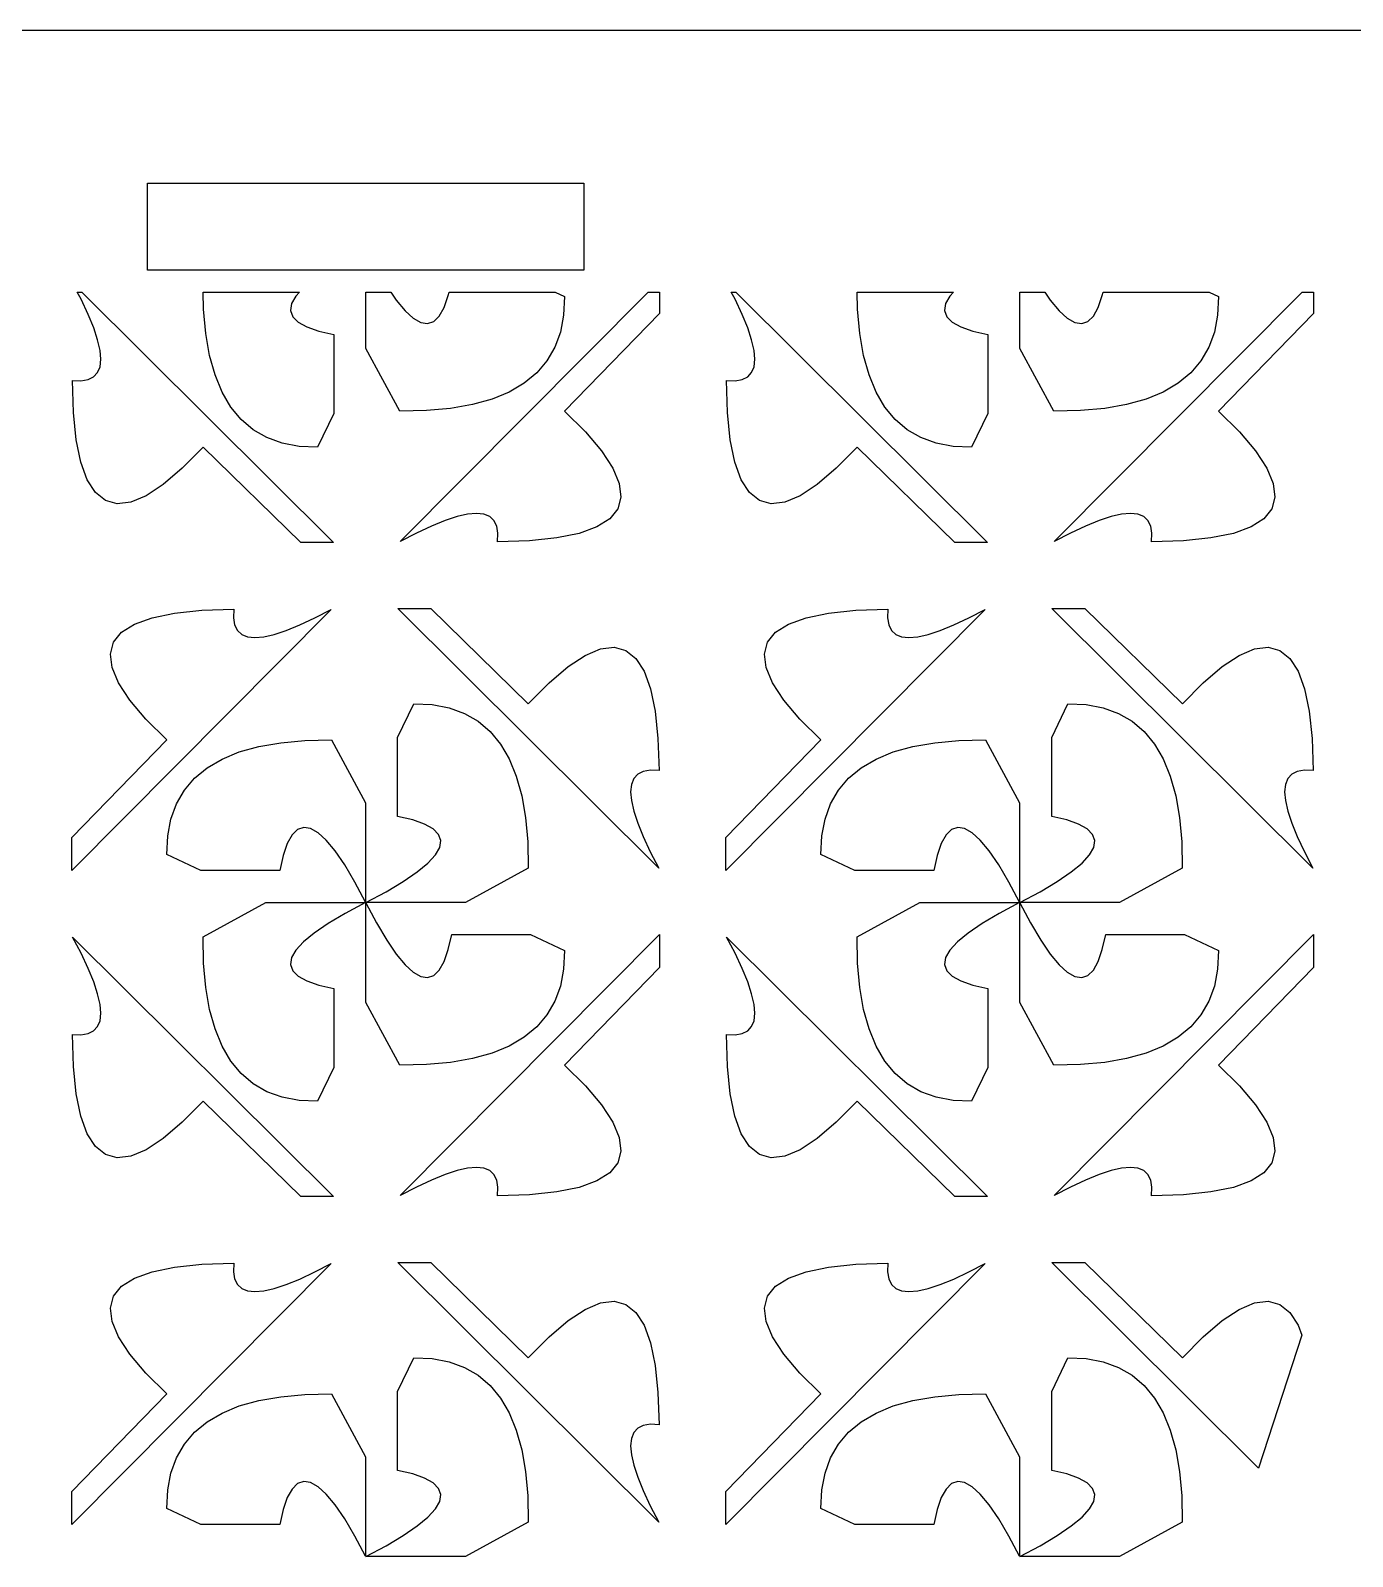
# Model space of a CAD drawing. Header units: metres. Extents: x 20 to 1108, y 20 to 485.
# Drawn here: x 783 to 843.7, y 180.8 to 250.8 of the extents above; entities that cross this region are included whole.
import ezdxf

# ---------------------------------------------------------------- set-up
doc = ezdxf.new("R2010")
doc.units = ezdxf.units.M

msp = doc.modelspace()

# ---------------------------------------------------------------- linework, layer by layer
for p, q in [((873.389, 250.826), (723.389, 250.826)), ((788.389, 239.826), (788.389, 243.826)), ((788.389, 243.826), (808.389, 243.826)), ((808.389, 243.826), (808.389, 239.826)), ((808.389, 239.826), (788.389, 239.826)), ((785.333, 238.497), (785.161, 238.826)), ((785.161, 238.826), (785.362, 238.826)), ((785.362, 238.826), (796.918, 227.346)), ((790.956, 238.041), (790.94, 238.826)), ((790.94, 238.826), (795.355, 238.826)), ((795.355, 238.826), (795.188, 238.644)), ((798.392, 236.247), (798.392, 238.826)), ((798.392, 238.826), (799.542, 238.826)), ((799.542, 238.826), (799.791, 238.461)), ((799.973, 227.38), (811.346, 238.826)), ((802.177, 238.67), (802.213, 238.826)), ((802.213, 238.826), (807.076, 238.826)), ((807.076, 238.826), (807.509, 238.621)), ((811.346, 238.826), (811.87, 238.826)), ((811.87, 238.826), (811.87, 237.845)), ((815.333, 238.497), (815.161, 238.826)), ((815.161, 238.826), (815.362, 238.826)), ((815.362, 238.826), (826.918, 227.346)), ((820.956, 238.041), (820.94, 238.826)), ((820.94, 238.826), (825.355, 238.826)), ((825.355, 238.826), (825.188, 238.644)), ((828.392, 236.247), (828.392, 238.826)), ((828.392, 238.826), (829.542, 238.826)), ((829.542, 238.826), (829.791, 238.461)), ((829.973, 227.38), (841.346, 238.826)), ((832.177, 238.67), (832.213, 238.826)), ((832.213, 238.826), (837.076, 238.826)), ((837.076, 238.826), (837.509, 238.621)), ((841.346, 238.826), (841.87, 238.826)), ((841.87, 238.826), (841.87, 237.845)), ((785.659, 237.805), (785.333, 238.497)), ((791.056, 236.929), (790.956, 238.041)), ((794.991, 238.299), (794.943, 237.984)), ((795.188, 238.644), (794.991, 238.299)), ((799.791, 238.461), (800.197, 237.969)), ((801.767, 237.729), (801.988, 238.125)), ((801.988, 238.125), (802.177, 238.67)), ((807.509, 238.621), (807.468, 237.772)), ((815.659, 237.805), (815.333, 238.497)), ((821.056, 236.929), (820.956, 238.041)), ((824.991, 238.299), (824.943, 237.984)), ((825.188, 238.644), (824.991, 238.299)), ((829.791, 238.461), (830.197, 237.969)), ((831.767, 237.729), (831.988, 238.125)), ((831.988, 238.125), (832.177, 238.67)), ((837.509, 238.621), (837.468, 237.772)), ((785.913, 237.184), (785.659, 237.805)), ((794.943, 237.984), (795.044, 237.7)), ((795.044, 237.7), (795.292, 237.448)), ((795.292, 237.448), (795.688, 237.228)), ((800.197, 237.969), (800.572, 237.625)), ((800.572, 237.625), (800.917, 237.428)), ((800.917, 237.428), (801.231, 237.38)), ((801.231, 237.38), (801.515, 237.481)), ((801.515, 237.481), (801.767, 237.729)), ((807.468, 237.772), (807.32, 236.995)), ((811.87, 237.845), (807.508, 233.365)), ((815.913, 237.184), (815.659, 237.805)), ((824.943, 237.984), (825.044, 237.7)), ((825.044, 237.7), (825.292, 237.448)), ((825.292, 237.448), (825.688, 237.228)), ((830.197, 237.969), (830.572, 237.625)), ((830.572, 237.625), (830.917, 237.428)), ((830.917, 237.428), (831.232, 237.38)), ((831.232, 237.38), (831.515, 237.481)), ((831.515, 237.481), (831.767, 237.729)), ((837.468, 237.772), (837.32, 236.995)), ((841.87, 237.845), (837.508, 233.365)), ((786.094, 236.633), (785.913, 237.184)), ((786.203, 236.153), (786.094, 236.633)), ((791.231, 235.925), (791.056, 236.929)), ((795.688, 237.228), (796.233, 237.039)), ((796.233, 237.039), (796.923, 236.881)), ((796.923, 236.881), (796.923, 233.262)), ((807.32, 236.995), (807.066, 236.295)), ((816.094, 236.633), (815.913, 237.184)), ((816.203, 236.153), (816.094, 236.633)), ((821.231, 235.925), (821.056, 236.929)), ((825.688, 237.228), (826.233, 237.039)), ((826.233, 237.039), (826.923, 236.881)), ((826.923, 236.881), (826.923, 233.262)), ((837.32, 236.995), (837.066, 236.295)), ((786.239, 235.744), (786.203, 236.153)), ((791.481, 235.028), (791.231, 235.925)), ((799.959, 233.369), (798.392, 236.247)), ((807.066, 236.295), (806.705, 235.669)), ((816.239, 235.744), (816.203, 236.153)), ((821.481, 235.028), (821.231, 235.925)), ((829.959, 233.369), (828.392, 236.247)), ((837.066, 236.295), (836.705, 235.669)), ((786.094, 235.138), (786.203, 235.405)), ((786.203, 235.405), (786.239, 235.744)), ((806.705, 235.669), (806.236, 235.119)), ((816.094, 235.138), (816.203, 235.405)), ((816.203, 235.405), (816.239, 235.744)), ((836.705, 235.669), (836.236, 235.119)), ((784.982, 233.308), (784.934, 234.777)), ((784.934, 234.777), (785.33, 234.761)), ((785.33, 234.761), (785.657, 234.816)), ((785.657, 234.816), (785.912, 234.942)), ((785.912, 234.942), (786.094, 235.138)), ((791.806, 234.238), (791.481, 235.028)), ((805.661, 234.644), (804.977, 234.243)), ((806.236, 235.119), (805.661, 234.644)), ((814.982, 233.308), (814.934, 234.777)), ((814.934, 234.777), (815.33, 234.761)), ((815.33, 234.761), (815.657, 234.816)), ((815.657, 234.816), (815.912, 234.942)), ((815.912, 234.942), (816.094, 235.138)), ((821.806, 234.238), (821.481, 235.028)), ((835.661, 234.644), (834.977, 234.243)), ((836.236, 235.119), (835.661, 234.644)), ((792.207, 233.556), (791.806, 234.238)), ((804.187, 233.918), (803.291, 233.668)), ((804.977, 234.243), (804.187, 233.918)), ((822.207, 233.556), (821.806, 234.238)), ((834.187, 233.918), (833.291, 233.668)), ((834.977, 234.243), (834.187, 233.918)), ((785.112, 232.056), (784.982, 233.308)), ((792.681, 232.98), (792.207, 233.556)), ((796.923, 233.262), (796.184, 231.707)), ((801.175, 233.393), (799.959, 233.369)), ((802.287, 233.493), (801.175, 233.393)), ((803.291, 233.668), (802.287, 233.493)), ((807.508, 233.365), (808.47, 232.411)), ((815.112, 232.056), (814.982, 233.308)), ((822.681, 232.98), (822.207, 233.556)), ((826.923, 233.262), (826.184, 231.707)), ((831.175, 233.393), (829.959, 233.369)), ((832.287, 233.493), (831.175, 233.393)), ((833.291, 233.668), (832.287, 233.493)), ((837.508, 233.365), (838.47, 232.411)), ((793.232, 232.512), (792.681, 232.98)), ((793.858, 232.15), (793.232, 232.512)), ((808.47, 232.411), (809.209, 231.541)), ((823.232, 232.512), (822.681, 232.98)), ((823.858, 232.15), (823.232, 232.512)), ((838.47, 232.411), (839.209, 231.541)), ((785.324, 231.026), (785.112, 232.056)), ((790.929, 231.708), (789.974, 230.746)), ((795.408, 227.346), (790.929, 231.708)), ((794.558, 231.896), (793.858, 232.15)), ((795.335, 231.748), (794.558, 231.896)), ((796.184, 231.707), (795.335, 231.748)), ((815.324, 231.026), (815.112, 232.056)), ((820.929, 231.708), (819.974, 230.746)), ((825.408, 227.346), (820.929, 231.708)), ((824.558, 231.896), (823.858, 232.15)), ((825.335, 231.748), (824.558, 231.896)), ((826.184, 231.707), (825.335, 231.748)), ((785.617, 230.217), (785.324, 231.026)), ((809.209, 231.541), (809.726, 230.755)), ((815.617, 230.217), (815.324, 231.026)), ((839.209, 231.541), (839.726, 230.755)), ((789.974, 230.746), (789.104, 230.007)), ((809.726, 230.755), (810.022, 230.051)), ((819.974, 230.746), (819.104, 230.007)), ((839.726, 230.755), (840.022, 230.051)), ((785.994, 229.629), (785.617, 230.217)), ((786.451, 229.263), (785.994, 229.629)), ((789.104, 230.007), (788.318, 229.489)), ((810.022, 230.051), (810.098, 229.428)), ((815.994, 229.629), (815.617, 230.217)), ((816.451, 229.263), (815.994, 229.629)), ((819.104, 230.007), (818.318, 229.489)), ((840.022, 230.051), (840.098, 229.428)), ((786.991, 229.117), (786.451, 229.263)), ((787.614, 229.193), (786.991, 229.117)), ((788.318, 229.489), (787.614, 229.193)), ((810.098, 229.428), (809.953, 228.889)), ((816.991, 229.117), (816.451, 229.263)), ((817.614, 229.193), (816.991, 229.117)), ((818.318, 229.489), (817.614, 229.193)), ((840.098, 229.428), (839.953, 228.889)), ((802.032, 228.35), (801.411, 228.096)), ((802.583, 228.53), (802.032, 228.35)), ((803.062, 228.64), (802.583, 228.53)), ((803.472, 228.676), (803.062, 228.64)), ((803.81, 228.64), (803.472, 228.676)), ((804.078, 228.53), (803.81, 228.64)), ((804.274, 228.349), (804.078, 228.53)), ((804.4, 228.094), (804.274, 228.349)), ((809.587, 228.431), (808.999, 228.054)), ((809.953, 228.889), (809.587, 228.431)), ((832.032, 228.35), (831.411, 228.096)), ((832.583, 228.53), (832.032, 228.35)), ((833.062, 228.64), (832.583, 228.53)), ((833.472, 228.676), (833.062, 228.64)), ((833.81, 228.64), (833.472, 228.676)), ((834.078, 228.53), (833.81, 228.64)), ((834.274, 228.349), (834.078, 228.53)), ((834.4, 228.094), (834.274, 228.349)), ((839.587, 228.431), (838.999, 228.054)), ((839.953, 228.889), (839.587, 228.431)), ((800.719, 227.77), (799.973, 227.38)), ((801.411, 228.096), (800.719, 227.77)), ((804.455, 227.767), (804.4, 228.094)), ((804.439, 227.371), (804.455, 227.767)), ((807.16, 227.549), (805.908, 227.419)), ((808.189, 227.761), (807.16, 227.549)), ((808.999, 228.054), (808.189, 227.761)), ((830.719, 227.77), (829.973, 227.38)), ((831.411, 228.096), (830.719, 227.77)), ((834.455, 227.767), (834.4, 228.094)), ((834.438, 227.371), (834.455, 227.767)), ((837.16, 227.549), (835.908, 227.419)), ((838.19, 227.761), (837.16, 227.549)), ((838.999, 228.054), (838.19, 227.761)), ((796.918, 227.346), (795.408, 227.346)), ((805.908, 227.419), (804.439, 227.371)), ((826.918, 227.346), (825.408, 227.346)), ((835.908, 227.419), (834.438, 227.371)), ((796.806, 224.273), (784.909, 212.298)), ((788.59, 223.892), (789.619, 224.104)), ((789.619, 224.104), (790.871, 224.234)), ((790.871, 224.234), (792.34, 224.281)), ((792.34, 224.281), (792.324, 223.886)), ((796.06, 223.883), (796.806, 224.273)), ((799.861, 224.307), (801.371, 224.307)), ((811.836, 212.41), (799.861, 224.307)), ((801.371, 224.307), (805.85, 219.944)), ((826.806, 224.273), (814.909, 212.298)), ((818.589, 223.892), (819.619, 224.104)), ((819.619, 224.104), (820.871, 224.234)), ((820.871, 224.234), (822.341, 224.281)), ((822.341, 224.281), (822.324, 223.886)), ((826.06, 223.883), (826.806, 224.273)), ((829.861, 224.307), (831.371, 224.307)), ((841.836, 212.41), (829.861, 224.307)), ((831.371, 224.307), (835.85, 219.944)), ((787.192, 223.222), (787.78, 223.599)), ((787.78, 223.599), (788.59, 223.892)), ((792.324, 223.886), (792.379, 223.559)), ((792.379, 223.559), (792.505, 223.304)), ((792.505, 223.304), (792.701, 223.122)), ((794.196, 223.122), (794.747, 223.303)), ((794.747, 223.303), (795.368, 223.557)), ((795.368, 223.557), (796.06, 223.883)), ((817.192, 223.222), (817.78, 223.599)), ((817.78, 223.599), (818.589, 223.892)), ((822.324, 223.886), (822.379, 223.559)), ((822.379, 223.559), (822.505, 223.304)), ((822.505, 223.304), (822.701, 223.122)), ((824.196, 223.122), (824.747, 223.303)), ((824.747, 223.303), (825.368, 223.557)), ((825.368, 223.557), (826.06, 223.883)), ((786.681, 222.225), (786.826, 222.764)), ((786.826, 222.764), (787.192, 223.222)), ((792.701, 223.122), (792.969, 223.013)), ((792.969, 223.013), (793.307, 222.977)), ((793.307, 222.977), (793.717, 223.013)), ((793.717, 223.013), (794.196, 223.122)), ((816.681, 222.225), (816.826, 222.764)), ((816.826, 222.764), (817.192, 223.222)), ((822.701, 223.122), (822.969, 223.013)), ((822.969, 223.013), (823.307, 222.977)), ((823.307, 222.977), (823.717, 223.013)), ((823.717, 223.013), (824.196, 223.122)), ((786.757, 221.602), (786.681, 222.225)), ((807.675, 221.646), (808.461, 222.163)), ((808.461, 222.163), (809.165, 222.459)), ((809.165, 222.459), (809.788, 222.535)), ((809.788, 222.535), (810.328, 222.39)), ((810.328, 222.39), (810.785, 222.024)), ((810.785, 222.024), (811.162, 221.436)), ((816.757, 221.602), (816.681, 222.225)), ((837.675, 221.646), (838.461, 222.163)), ((838.461, 222.163), (839.165, 222.459)), ((839.165, 222.459), (839.788, 222.535)), ((839.788, 222.535), (840.328, 222.39)), ((840.328, 222.39), (840.785, 222.024)), ((840.785, 222.024), (841.162, 221.436)), ((787.053, 220.898), (786.757, 221.602)), ((806.805, 220.906), (807.675, 221.646)), ((811.162, 221.436), (811.455, 220.627)), ((817.053, 220.898), (816.757, 221.602)), ((836.805, 220.906), (837.675, 221.646)), ((841.162, 221.436), (841.455, 220.627)), ((787.57, 220.111), (787.053, 220.898)), ((805.85, 219.944), (806.805, 220.906)), ((811.455, 220.627), (811.667, 219.597)), ((817.57, 220.111), (817.053, 220.898)), ((835.85, 219.944), (836.805, 220.906)), ((841.455, 220.627), (841.667, 219.597)), ((788.309, 219.241), (787.57, 220.111)), ((799.856, 218.391), (800.595, 219.945)), ((800.595, 219.945), (801.444, 219.904)), ((801.444, 219.904), (802.221, 219.757)), ((818.309, 219.241), (817.57, 220.111)), ((829.856, 218.391), (830.595, 219.945)), ((830.595, 219.945), (831.444, 219.904)), ((831.444, 219.904), (832.221, 219.757)), ((789.271, 218.287), (788.309, 219.241)), ((802.221, 219.757), (802.921, 219.503)), ((802.921, 219.503), (803.547, 219.141)), ((803.547, 219.141), (804.098, 218.673)), ((811.667, 219.597), (811.797, 218.345)), ((819.271, 218.287), (818.309, 219.241)), ((832.221, 219.757), (832.921, 219.503)), ((832.921, 219.503), (833.547, 219.141)), ((833.547, 219.141), (834.098, 218.673)), ((841.667, 219.597), (841.797, 218.345)), ((799.856, 214.772), (799.856, 218.391)), ((804.098, 218.673), (804.572, 218.097)), ((829.856, 214.772), (829.856, 218.391)), ((834.098, 218.673), (834.572, 218.097)), ((784.909, 213.808), (789.271, 218.287)), ((791.802, 217.409), (792.592, 217.734)), ((792.592, 217.734), (793.488, 217.984)), ((793.488, 217.984), (794.492, 218.159)), ((794.492, 218.159), (795.604, 218.26)), ((795.604, 218.26), (796.82, 218.283)), ((796.82, 218.283), (798.387, 215.405)), ((804.572, 218.097), (804.973, 217.414)), ((811.797, 218.345), (811.845, 216.875)), ((814.909, 213.808), (819.271, 218.287)), ((821.802, 217.409), (822.592, 217.734)), ((822.592, 217.734), (823.488, 217.984)), ((823.488, 217.984), (824.492, 218.159)), ((824.492, 218.159), (825.604, 218.26)), ((825.604, 218.26), (826.82, 218.283)), ((826.82, 218.283), (828.387, 215.405)), ((834.572, 218.097), (834.973, 217.414)), ((841.797, 218.345), (841.845, 216.875)), ((790.543, 216.534), (791.118, 217.009)), ((791.118, 217.009), (791.802, 217.409)), ((804.973, 217.414), (805.298, 216.624)), ((820.543, 216.534), (821.118, 217.009)), ((821.118, 217.009), (821.802, 217.409)), ((834.973, 217.414), (835.298, 216.624)), ((790.075, 215.984), (790.543, 216.534)), ((805.298, 216.624), (805.548, 215.728)), ((810.685, 216.515), (810.576, 216.247)), ((810.867, 216.711), (810.685, 216.515)), ((811.122, 216.837), (810.867, 216.711)), ((811.449, 216.892), (811.122, 216.837)), ((811.845, 216.875), (811.449, 216.892)), ((820.075, 215.984), (820.543, 216.534)), ((835.298, 216.624), (835.548, 215.728)), ((840.685, 216.515), (840.576, 216.247)), ((840.867, 216.711), (840.685, 216.515)), ((841.122, 216.837), (840.867, 216.711)), ((841.449, 216.892), (841.122, 216.837)), ((841.845, 216.875), (841.449, 216.892)), ((789.713, 215.358), (790.075, 215.984)), ((805.548, 215.728), (805.723, 214.724)), ((810.576, 216.247), (810.54, 215.908)), ((810.54, 215.908), (810.576, 215.499)), ((819.713, 215.358), (820.075, 215.984)), ((835.548, 215.728), (835.723, 214.724)), ((840.576, 216.247), (840.54, 215.908)), ((840.54, 215.908), (840.576, 215.499)), ((789.459, 214.657), (789.713, 215.358)), ((798.387, 215.405), (798.387, 210.839)), ((810.576, 215.499), (810.685, 215.02)), ((810.685, 215.02), (810.866, 214.469)), ((819.459, 214.657), (819.713, 215.358)), ((828.387, 215.405), (828.387, 210.839)), ((840.576, 215.499), (840.685, 215.02)), ((840.685, 215.02), (840.866, 214.469)), ((789.311, 213.881), (789.459, 214.657)), ((795.548, 214.273), (795.264, 214.172)), ((795.862, 214.225), (795.548, 214.273)), ((796.207, 214.027), (795.862, 214.225)), ((800.546, 214.613), (799.856, 214.772)), ((801.091, 214.425), (800.546, 214.613)), ((801.487, 214.204), (801.091, 214.425)), ((801.735, 213.952), (801.487, 214.204)), ((805.723, 214.724), (805.823, 213.611)), ((810.866, 214.469), (811.12, 213.848)), ((819.311, 213.881), (819.459, 214.657)), ((825.547, 214.273), (825.264, 214.172)), ((825.862, 214.225), (825.547, 214.273)), ((826.207, 214.027), (825.862, 214.225)), ((830.546, 214.613), (829.856, 214.772)), ((831.091, 214.425), (830.546, 214.613)), ((831.487, 214.204), (831.091, 214.425)), ((831.735, 213.952), (831.487, 214.204)), ((835.723, 214.724), (835.823, 213.611)), ((840.866, 214.469), (841.12, 213.848)), ((784.909, 212.298), (784.909, 213.808)), ((789.27, 213.031), (789.311, 213.881)), ((794.791, 213.527), (794.602, 212.983)), ((795.012, 213.924), (794.791, 213.527)), ((795.264, 214.172), (795.012, 213.924)), ((796.582, 213.684), (796.207, 214.027)), ((796.988, 213.192), (796.582, 213.684)), ((801.836, 213.669), (801.735, 213.952)), ((801.788, 213.354), (801.836, 213.669)), ((805.823, 213.611), (805.847, 212.396)), ((811.12, 213.848), (811.446, 213.155)), ((814.909, 212.298), (814.909, 213.808)), ((819.27, 213.031), (819.311, 213.881)), ((824.791, 213.527), (824.602, 212.983)), ((825.012, 213.924), (824.791, 213.527)), ((825.264, 214.172), (825.012, 213.924)), ((826.582, 213.684), (826.207, 214.027)), ((826.988, 213.192), (826.582, 213.684)), ((831.836, 213.669), (831.735, 213.952)), ((831.788, 213.354), (831.836, 213.669)), ((835.823, 213.611), (835.847, 212.396)), ((841.12, 213.848), (841.446, 213.155)), ((790.825, 212.293), (789.27, 213.031)), ((794.602, 212.983), (794.444, 212.293)), ((797.426, 212.551), (796.988, 213.192)), ((801.247, 212.634), (801.591, 213.009)), ((801.591, 213.009), (801.788, 213.354)), ((811.446, 213.155), (811.836, 212.41)), ((820.825, 212.293), (819.27, 213.031)), ((824.602, 212.983), (824.444, 212.293)), ((827.426, 212.551), (826.988, 213.192)), ((831.247, 212.634), (831.591, 213.009)), ((831.591, 213.009), (831.788, 213.354)), ((841.446, 213.155), (841.836, 212.41)), ((794.444, 212.293), (790.825, 212.293)), ((797.893, 211.763), (797.426, 212.551)), ((800.114, 211.79), (800.755, 212.228)), ((800.755, 212.228), (801.247, 212.634)), ((805.847, 212.396), (802.969, 210.829)), ((824.444, 212.293), (820.825, 212.293)), ((827.893, 211.763), (827.426, 212.551)), ((830.114, 211.79), (830.755, 212.228)), ((830.755, 212.228), (831.247, 212.634)), ((835.847, 212.396), (832.969, 210.829)), ((798.387, 210.839), (797.893, 211.763)), ((799.327, 211.322), (800.114, 211.79)), ((828.387, 210.839), (827.893, 211.763)), ((829.326, 211.322), (830.114, 211.79)), ((790.932, 209.257), (793.81, 210.823)), ((793.81, 210.823), (798.377, 210.823)), ((798.377, 210.823), (797.452, 210.33)), ((798.392, 206.247), (798.392, 210.814)), ((798.392, 210.814), (798.886, 209.89)), ((798.402, 210.829), (799.327, 211.322)), ((802.969, 210.829), (798.402, 210.829)), ((820.932, 209.257), (823.81, 210.823)), ((823.81, 210.823), (828.377, 210.823)), ((828.377, 210.823), (827.453, 210.33)), ((828.392, 206.247), (828.392, 210.814)), ((828.392, 210.814), (828.886, 209.89)), ((828.402, 210.829), (829.326, 211.322)), ((832.969, 210.829), (828.402, 210.829)), ((797.452, 210.33), (796.665, 209.862)), ((827.453, 210.33), (826.665, 209.862)), ((796.024, 209.425), (795.532, 209.019)), ((796.665, 209.862), (796.024, 209.425)), ((798.886, 209.89), (799.353, 209.102)), ((799.973, 197.38), (811.87, 209.355)), ((802.177, 208.67), (802.335, 209.359)), ((802.335, 209.359), (805.954, 209.359)), ((805.954, 209.359), (807.509, 208.621)), ((811.87, 209.355), (811.87, 207.845)), ((826.024, 209.425), (825.532, 209.019)), ((826.665, 209.862), (826.024, 209.425)), ((828.886, 209.89), (829.353, 209.102)), ((829.973, 197.38), (841.87, 209.355)), ((832.177, 208.67), (832.335, 209.359)), ((832.335, 209.359), (835.954, 209.359)), ((835.954, 209.359), (837.509, 208.621)), ((841.87, 209.355), (841.87, 207.845)), ((785.333, 208.497), (784.943, 209.242)), ((784.943, 209.242), (796.918, 197.346)), ((790.956, 208.041), (790.932, 209.257)), ((795.188, 208.644), (794.991, 208.299)), ((795.532, 209.019), (795.188, 208.644)), ((799.353, 209.102), (799.791, 208.461)), ((801.988, 208.125), (802.177, 208.67)), ((807.509, 208.621), (807.468, 207.772)), ((815.333, 208.497), (814.943, 209.242)), ((814.943, 209.242), (826.918, 197.346)), ((820.956, 208.041), (820.932, 209.257)), ((825.188, 208.644), (824.991, 208.299)), ((825.532, 209.019), (825.188, 208.644)), ((829.353, 209.102), (829.791, 208.461)), ((831.988, 208.125), (832.177, 208.67)), ((837.509, 208.621), (837.468, 207.772)), ((785.659, 207.805), (785.333, 208.497)), ((791.056, 206.929), (790.956, 208.041)), ((794.991, 208.299), (794.943, 207.984)), ((794.943, 207.984), (795.044, 207.7)), ((799.791, 208.461), (800.197, 207.969)), ((800.197, 207.969), (800.572, 207.625)), ((801.767, 207.729), (801.988, 208.125)), ((815.659, 207.805), (815.333, 208.497)), ((821.056, 206.929), (820.956, 208.041)), ((824.991, 208.299), (824.943, 207.984)), ((824.943, 207.984), (825.044, 207.7)), ((829.791, 208.461), (830.197, 207.969)), ((830.197, 207.969), (830.572, 207.625)), ((831.767, 207.729), (831.988, 208.125)), ((785.913, 207.184), (785.659, 207.805)), ((795.044, 207.7), (795.292, 207.448)), ((795.292, 207.448), (795.688, 207.228)), ((795.688, 207.228), (796.233, 207.039)), ((800.572, 207.625), (800.917, 207.428)), ((800.917, 207.428), (801.231, 207.38)), ((801.231, 207.38), (801.515, 207.481)), ((801.515, 207.481), (801.767, 207.729)), ((807.468, 207.772), (807.32, 206.995)), ((811.87, 207.845), (807.508, 203.365)), ((815.913, 207.184), (815.659, 207.805)), ((825.044, 207.7), (825.292, 207.448)), ((825.292, 207.448), (825.688, 207.228)), ((825.688, 207.228), (826.233, 207.039)), ((830.572, 207.625), (830.917, 207.428)), ((830.917, 207.428), (831.232, 207.38)), ((831.232, 207.38), (831.515, 207.481)), ((831.515, 207.481), (831.767, 207.729)), ((837.468, 207.772), (837.32, 206.995)), ((841.87, 207.845), (837.508, 203.365)), ((786.094, 206.633), (785.913, 207.184)), ((786.203, 206.153), (786.094, 206.633)), ((791.231, 205.925), (791.056, 206.929)), ((796.233, 207.039), (796.923, 206.881)), ((796.923, 206.881), (796.923, 203.262)), ((807.32, 206.995), (807.066, 206.295)), ((816.094, 206.633), (815.913, 207.184)), ((816.203, 206.153), (816.094, 206.633)), ((821.231, 205.925), (821.056, 206.929)), ((826.233, 207.039), (826.923, 206.881)), ((826.923, 206.881), (826.923, 203.262)), ((837.32, 206.995), (837.066, 206.295)), ((786.239, 205.744), (786.203, 206.153)), ((791.481, 205.028), (791.231, 205.925)), ((799.959, 203.369), (798.392, 206.247)), ((807.066, 206.295), (806.705, 205.669)), ((816.239, 205.744), (816.203, 206.153)), ((821.481, 205.028), (821.231, 205.925)), ((829.959, 203.369), (828.392, 206.247)), ((837.066, 206.295), (836.705, 205.669)), ((785.912, 204.942), (786.094, 205.138)), ((786.094, 205.138), (786.203, 205.405)), ((786.203, 205.405), (786.239, 205.744)), ((806.236, 205.119), (805.661, 204.644)), ((806.705, 205.669), (806.236, 205.119)), ((815.912, 204.942), (816.094, 205.138)), ((816.094, 205.138), (816.203, 205.405)), ((816.203, 205.405), (816.239, 205.744)), ((836.236, 205.119), (835.661, 204.644)), ((836.705, 205.669), (836.236, 205.119)), ((784.982, 203.308), (784.934, 204.777)), ((784.934, 204.777), (785.33, 204.761)), ((785.33, 204.761), (785.657, 204.816)), ((785.657, 204.816), (785.912, 204.942)), ((791.806, 204.238), (791.481, 205.028)), ((805.661, 204.644), (804.977, 204.243)), ((814.982, 203.308), (814.934, 204.777)), ((814.934, 204.777), (815.33, 204.761)), ((815.33, 204.761), (815.657, 204.816)), ((815.657, 204.816), (815.912, 204.942)), ((821.806, 204.238), (821.481, 205.028)), ((835.661, 204.644), (834.977, 204.243)), ((792.207, 203.556), (791.806, 204.238)), ((804.187, 203.918), (803.291, 203.668)), ((804.977, 204.243), (804.187, 203.918)), ((822.207, 203.556), (821.806, 204.238)), ((834.187, 203.918), (833.291, 203.668)), ((834.977, 204.243), (834.187, 203.918)), ((785.112, 202.056), (784.982, 203.308)), ((792.681, 202.98), (792.207, 203.556)), ((796.923, 203.262), (796.184, 201.707)), ((801.175, 203.393), (799.959, 203.369)), ((802.287, 203.493), (801.175, 203.393)), ((803.291, 203.668), (802.287, 203.493)), ((807.508, 203.365), (808.47, 202.411)), ((815.112, 202.056), (814.982, 203.308)), ((822.681, 202.98), (822.207, 203.556)), ((826.923, 203.262), (826.184, 201.707)), ((831.175, 203.393), (829.959, 203.369)), ((832.287, 203.493), (831.175, 203.393)), ((833.291, 203.668), (832.287, 203.493)), ((837.508, 203.365), (838.47, 202.411)), ((793.232, 202.512), (792.681, 202.98)), ((793.858, 202.15), (793.232, 202.512)), ((808.47, 202.411), (809.209, 201.541)), ((823.232, 202.512), (822.681, 202.98)), ((823.858, 202.15), (823.232, 202.512)), ((838.47, 202.411), (839.209, 201.541)), ((785.324, 201.026), (785.112, 202.056)), ((790.929, 201.708), (789.974, 200.746)), ((795.408, 197.346), (790.929, 201.708)), ((794.558, 201.896), (793.858, 202.15)), ((795.335, 201.748), (794.558, 201.896)), ((796.184, 201.707), (795.335, 201.748)), ((815.324, 201.026), (815.112, 202.056)), ((820.929, 201.708), (819.974, 200.746)), ((825.408, 197.346), (820.929, 201.708)), ((824.558, 201.896), (823.858, 202.15)), ((825.335, 201.748), (824.558, 201.896)), ((826.184, 201.707), (825.335, 201.748)), ((785.617, 200.217), (785.324, 201.026)), ((809.209, 201.541), (809.726, 200.755)), ((815.617, 200.217), (815.324, 201.026)), ((839.209, 201.541), (839.726, 200.755)), ((785.994, 199.629), (785.617, 200.217)), ((789.974, 200.746), (789.104, 200.007)), ((809.726, 200.755), (810.022, 200.051)), ((815.994, 199.629), (815.617, 200.217)), ((819.974, 200.746), (819.104, 200.007)), ((839.726, 200.755), (840.022, 200.051)), ((786.451, 199.263), (785.994, 199.629)), ((789.104, 200.007), (788.318, 199.489)), ((810.022, 200.051), (810.098, 199.428)), ((816.451, 199.263), (815.994, 199.629)), ((819.104, 200.007), (818.318, 199.489)), ((840.022, 200.051), (840.098, 199.428)), ((786.991, 199.117), (786.451, 199.263)), ((787.614, 199.193), (786.991, 199.117)), ((788.318, 199.489), (787.614, 199.193)), ((809.953, 198.889), (809.587, 198.431)), ((810.098, 199.428), (809.953, 198.889)), ((816.991, 199.117), (816.451, 199.263)), ((817.614, 199.193), (816.991, 199.117)), ((818.318, 199.489), (817.614, 199.193)), ((839.953, 198.889), (839.587, 198.431)), ((840.098, 199.428), (839.953, 198.889)), ((801.411, 198.096), (800.719, 197.77)), ((802.032, 198.35), (801.411, 198.096)), ((802.583, 198.53), (802.032, 198.35)), ((803.062, 198.64), (802.583, 198.53)), ((803.472, 198.676), (803.062, 198.64)), ((803.81, 198.64), (803.472, 198.676)), ((804.078, 198.53), (803.81, 198.64)), ((804.274, 198.349), (804.078, 198.53)), ((804.4, 198.094), (804.274, 198.349)), ((804.455, 197.767), (804.4, 198.094)), ((809.587, 198.431), (808.999, 198.054)), ((831.411, 198.096), (830.719, 197.77)), ((832.032, 198.35), (831.411, 198.096)), ((832.583, 198.53), (832.032, 198.35)), ((833.062, 198.64), (832.583, 198.53)), ((833.472, 198.676), (833.062, 198.64)), ((833.81, 198.64), (833.472, 198.676)), ((834.078, 198.53), (833.81, 198.64)), ((834.274, 198.349), (834.078, 198.53)), ((834.4, 198.094), (834.274, 198.349)), ((834.455, 197.767), (834.4, 198.094)), ((839.587, 198.431), (838.999, 198.054)), ((800.719, 197.77), (799.973, 197.38)), ((804.439, 197.371), (804.455, 197.767)), ((805.908, 197.419), (804.439, 197.371)), ((807.16, 197.549), (805.908, 197.419)), ((808.189, 197.761), (807.16, 197.549)), ((808.999, 198.054), (808.189, 197.761)), ((830.719, 197.77), (829.973, 197.38)), ((834.438, 197.371), (834.455, 197.767)), ((835.908, 197.419), (834.438, 197.371)), ((837.16, 197.549), (835.908, 197.419)), ((838.19, 197.761), (837.16, 197.549)), ((838.999, 198.054), (838.19, 197.761)), ((796.918, 197.346), (795.408, 197.346)), ((826.918, 197.346), (825.408, 197.346)), ((796.806, 194.273), (784.909, 182.298)), ((787.78, 193.599), (788.59, 193.892)), ((788.59, 193.892), (789.619, 194.104)), ((789.619, 194.104), (790.871, 194.234)), ((790.871, 194.234), (792.34, 194.281)), ((792.34, 194.281), (792.324, 193.886)), ((796.06, 193.883), (796.806, 194.273)), ((799.861, 194.307), (801.371, 194.307)), ((811.836, 182.41), (799.861, 194.307)), ((801.371, 194.307), (805.85, 189.944)), ((826.806, 194.273), (814.909, 182.298)), ((817.78, 193.599), (818.589, 193.892)), ((818.589, 193.892), (819.619, 194.104)), ((819.619, 194.104), (820.871, 194.234)), ((820.871, 194.234), (822.341, 194.281)), ((822.341, 194.281), (822.324, 193.886)), ((826.06, 193.883), (826.806, 194.273)), ((829.861, 194.307), (831.371, 194.307)), ((839.346, 184.884), (829.861, 194.307)), ((831.371, 194.307), (835.85, 189.944)), ((786.826, 192.764), (787.192, 193.222)), ((787.192, 193.222), (787.78, 193.599)), ((792.324, 193.886), (792.379, 193.559)), ((792.379, 193.559), (792.505, 193.304)), ((792.505, 193.304), (792.701, 193.122)), ((794.196, 193.122), (794.747, 193.303)), ((794.747, 193.303), (795.368, 193.557)), ((795.368, 193.557), (796.06, 193.883)), ((816.826, 192.764), (817.192, 193.222)), ((817.192, 193.222), (817.78, 193.599)), ((822.324, 193.886), (822.379, 193.559)), ((822.379, 193.559), (822.505, 193.304)), ((822.505, 193.304), (822.701, 193.122)), ((824.196, 193.122), (824.747, 193.303)), ((824.747, 193.303), (825.368, 193.557)), ((825.368, 193.557), (826.06, 193.883)), ((786.681, 192.225), (786.826, 192.764)), ((792.701, 193.122), (792.969, 193.013)), ((792.969, 193.013), (793.307, 192.977)), ((793.307, 192.977), (793.717, 193.013)), ((793.717, 193.013), (794.196, 193.122)), ((809.165, 192.459), (809.788, 192.535)), ((809.788, 192.535), (810.328, 192.39)), ((816.681, 192.225), (816.826, 192.764)), ((822.701, 193.122), (822.969, 193.013)), ((822.969, 193.013), (823.307, 192.977)), ((823.307, 192.977), (823.717, 193.013)), ((823.717, 193.013), (824.196, 193.122)), ((839.165, 192.459), (839.788, 192.535)), ((839.788, 192.535), (840.328, 192.39)), ((786.757, 191.602), (786.681, 192.225)), ((807.675, 191.646), (808.461, 192.163)), ((808.461, 192.163), (809.165, 192.459)), ((810.328, 192.39), (810.785, 192.024)), ((810.785, 192.024), (811.162, 191.436)), ((816.757, 191.602), (816.681, 192.225)), ((837.675, 191.646), (838.461, 192.163)), ((838.461, 192.163), (839.165, 192.459)), ((840.328, 192.39), (840.785, 192.024)), ((840.785, 192.024), (841.162, 191.436)), ((787.053, 190.898), (786.757, 191.602)), ((806.805, 190.906), (807.675, 191.646)), ((811.162, 191.436), (811.455, 190.627)), ((817.053, 190.898), (816.757, 191.602)), ((836.805, 190.906), (837.675, 191.646)), ((841.162, 191.436), (841.327, 190.98)), ((787.57, 190.111), (787.053, 190.898)), ((805.85, 189.944), (806.805, 190.906)), ((811.455, 190.627), (811.667, 189.597)), ((817.57, 190.111), (817.053, 190.898)), ((835.85, 189.944), (836.805, 190.906)), ((841.327, 190.98), (839.346, 184.884)), ((788.309, 189.241), (787.57, 190.111)), ((799.856, 188.391), (800.595, 189.945)), ((800.595, 189.945), (801.444, 189.904)), ((801.444, 189.904), (802.221, 189.757)), ((802.221, 189.757), (802.921, 189.503)), ((818.309, 189.241), (817.57, 190.111)), ((829.856, 188.391), (830.595, 189.945)), ((830.595, 189.945), (831.444, 189.904)), ((831.444, 189.904), (832.221, 189.757)), ((832.221, 189.757), (832.921, 189.503)), ((789.271, 188.287), (788.309, 189.241)), ((802.921, 189.503), (803.547, 189.141)), ((803.547, 189.141), (804.098, 188.673)), ((811.667, 189.597), (811.797, 188.345)), ((819.271, 188.287), (818.309, 189.241)), ((832.921, 189.503), (833.547, 189.141)), ((833.547, 189.141), (834.098, 188.673)), ((799.856, 184.772), (799.856, 188.391)), ((804.098, 188.673), (804.572, 188.097)), ((811.797, 188.345), (811.845, 186.875)), ((829.856, 184.772), (829.856, 188.391)), ((834.098, 188.673), (834.572, 188.097)), ((784.909, 183.808), (789.271, 188.287)), ((791.802, 187.409), (792.592, 187.734)), ((792.592, 187.734), (793.488, 187.984)), ((793.488, 187.984), (794.492, 188.159)), ((794.492, 188.159), (795.604, 188.26)), ((795.604, 188.26), (796.82, 188.283)), ((796.82, 188.283), (798.387, 185.405)), ((804.572, 188.097), (804.973, 187.414)), ((814.909, 183.808), (819.271, 188.287)), ((821.802, 187.409), (822.592, 187.734)), ((822.592, 187.734), (823.488, 187.984)), ((823.488, 187.984), (824.492, 188.159)), ((824.492, 188.159), (825.604, 188.26)), ((825.604, 188.26), (826.82, 188.283)), ((826.82, 188.283), (828.387, 185.405)), ((834.572, 188.097), (834.973, 187.414)), ((790.543, 186.534), (791.118, 187.009)), ((791.118, 187.009), (791.802, 187.409)), ((804.973, 187.414), (805.298, 186.624)), ((811.449, 186.892), (811.122, 186.837)), ((811.845, 186.875), (811.449, 186.892)), ((820.543, 186.534), (821.118, 187.009)), ((821.118, 187.009), (821.802, 187.409)), ((834.973, 187.414), (835.298, 186.624)), ((790.075, 185.984), (790.543, 186.534)), ((805.298, 186.624), (805.548, 185.728)), ((810.576, 186.247), (810.54, 185.908)), ((810.685, 186.515), (810.576, 186.247)), ((810.867, 186.711), (810.685, 186.515)), ((811.122, 186.837), (810.867, 186.711)), ((820.075, 185.984), (820.543, 186.534)), ((835.298, 186.624), (835.548, 185.728)), ((789.713, 185.358), (790.075, 185.984)), ((805.548, 185.728), (805.723, 184.724)), ((810.54, 185.908), (810.576, 185.499)), ((810.576, 185.499), (810.685, 185.02)), ((819.713, 185.358), (820.075, 185.984)), ((835.548, 185.728), (835.723, 184.724)), ((789.459, 184.657), (789.713, 185.358)), ((798.387, 185.405), (798.387, 180.839)), ((810.685, 185.02), (810.866, 184.469)), ((819.459, 184.657), (819.713, 185.358)), ((828.387, 185.405), (828.387, 180.839)), ((789.311, 183.881), (789.459, 184.657)), ((795.264, 184.172), (795.012, 183.924)), ((795.548, 184.273), (795.264, 184.172)), ((795.862, 184.225), (795.548, 184.273)), ((796.207, 184.027), (795.862, 184.225)), ((800.546, 184.613), (799.856, 184.772)), ((801.091, 184.425), (800.546, 184.613)), ((801.487, 184.204), (801.091, 184.425)), ((801.735, 183.952), (801.487, 184.204)), ((805.723, 184.724), (805.823, 183.611)), ((810.866, 184.469), (811.12, 183.848)), ((819.311, 183.881), (819.459, 184.657)), ((825.264, 184.172), (825.012, 183.924)), ((825.547, 184.273), (825.264, 184.172)), ((825.862, 184.225), (825.547, 184.273)), ((826.207, 184.027), (825.862, 184.225)), ((830.546, 184.613), (829.856, 184.772)), ((831.091, 184.425), (830.546, 184.613)), ((831.487, 184.204), (831.091, 184.425)), ((831.735, 183.952), (831.487, 184.204)), ((835.723, 184.724), (835.823, 183.611)), ((784.909, 182.298), (784.909, 183.808)), ((789.27, 183.031), (789.311, 183.881)), ((794.791, 183.527), (794.602, 182.983)), ((795.012, 183.924), (794.791, 183.527)), ((796.582, 183.684), (796.207, 184.027)), ((796.988, 183.192), (796.582, 183.684)), ((801.836, 183.669), (801.735, 183.952)), ((801.788, 183.354), (801.836, 183.669)), ((805.823, 183.611), (805.847, 182.396)), ((811.12, 183.848), (811.446, 183.155)), ((814.909, 182.298), (814.909, 183.808)), ((819.27, 183.031), (819.311, 183.881)), ((824.791, 183.527), (824.602, 182.983)), ((825.012, 183.924), (824.791, 183.527)), ((826.582, 183.684), (826.207, 184.027)), ((826.988, 183.192), (826.582, 183.684)), ((831.836, 183.669), (831.735, 183.952)), ((831.788, 183.354), (831.836, 183.669)), ((835.823, 183.611), (835.847, 182.396)), ((790.825, 182.293), (789.27, 183.031)), ((794.602, 182.983), (794.444, 182.293)), ((797.426, 182.551), (796.988, 183.192)), ((801.247, 182.634), (801.591, 183.009)), ((801.591, 183.009), (801.788, 183.354)), ((811.446, 183.155), (811.836, 182.41)), ((820.825, 182.293), (819.27, 183.031)), ((824.602, 182.983), (824.444, 182.293)), ((827.426, 182.551), (826.988, 183.192)), ((831.247, 182.634), (831.591, 183.009)), ((831.591, 183.009), (831.788, 183.354)), ((794.444, 182.293), (790.825, 182.293)), ((797.893, 181.763), (797.426, 182.551)), ((800.114, 181.79), (800.755, 182.228)), ((800.755, 182.228), (801.247, 182.634)), ((805.847, 182.396), (802.969, 180.829)), ((824.444, 182.293), (820.825, 182.293)), ((827.893, 181.763), (827.426, 182.551)), ((830.114, 181.79), (830.755, 182.228)), ((830.755, 182.228), (831.247, 182.634)), ((835.847, 182.396), (832.969, 180.829)), ((798.387, 180.839), (797.893, 181.763)), ((798.402, 180.829), (799.327, 181.322)), ((799.327, 181.322), (800.114, 181.79)), ((828.387, 180.839), (827.893, 181.763)), ((828.402, 180.829), (829.326, 181.322)), ((829.326, 181.322), (830.114, 181.79)), ((802.969, 180.829), (798.402, 180.829)), ((832.969, 180.829), (828.402, 180.829))]:
    msp.add_line(p, q)

doc.saveas('drawing.dxf')
